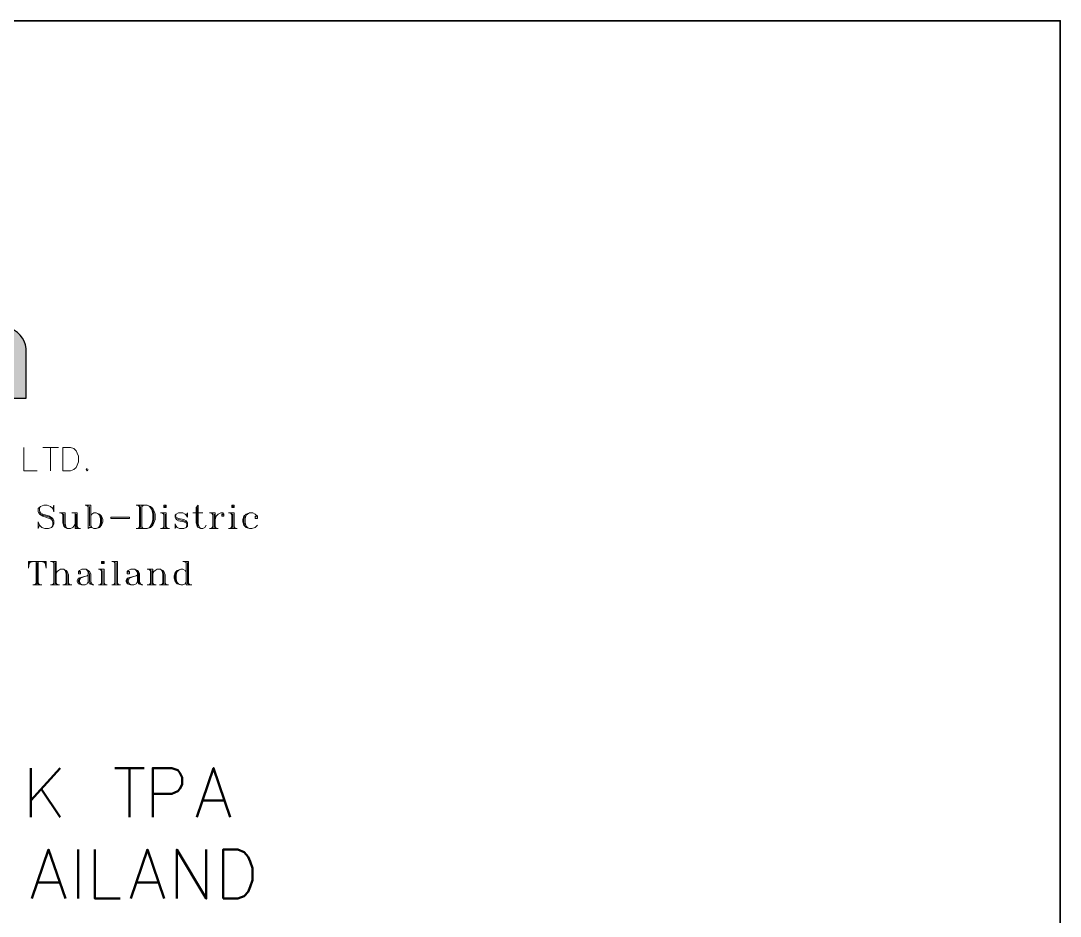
# Model space of a CAD drawing. Header units: millimetres. Extents: x 0 to 1031, y 0 to 726.
# Drawn here: x 600.7 to 1030.8, y 355.7 to 726.2 of the extents above; entities that cross this region are included whole.
import ezdxf

# ---------------------------------------------------------------- set-up
doc = ezdxf.new("R2010")
doc.units = ezdxf.units.MM
doc.header["$LTSCALE"] = 6
doc.layers.add('PDF_Geometry', color=7, linetype='Continuous')

msp = doc.modelspace()

# ---------------------------------------------------------------- hatches: boundary and pattern name
at = {"linetype": 'ByBlock'}
h = msp.add_hatch(color=0, dxfattribs=at)
h.dxf.hatch_style = 1
h.paths.add_polyline_path([(562.3989619903787, 599.4740878630764), (560.3048256290494, 599.3638701598484), (558.3209069709392, 598.9229993469326), (556.4472060159897, 598.151475424329), (554.9041581708589, 597.2697337984955), (553.5815457320987, 596.1675567662023), (552.3691509965593, 594.8449443274549), (551.1567562610198, 592.9712433725599), (550.2750146351791, 590.9873247144369), (549.613708415889, 588.893188353084), (549.1728376029096, 586.6888342885013), (549.1728376029096, 584.4844802239204), (549.1728376029096, 582.2801261593377), (549.5034907126101, 580.1859897979848), (550.0545792287485, 578.0918534366319), (550.9363208545892, 576.1079347785089), (551.818062480419, 574.5648869332999), (552.9202395126886, 573.2422744945507), (554.1326342482389, 572.1400974622611), (555.6756820934297, 571.1481381331978), (557.4391653450984, 570.3766142105942), (559.2026485967799, 569.9357433976784), (561.2967849581091, 569.6050902879924), (563.3909213194893, 569.6050902879924), (565.4850576808094, 569.9357433976784), (567.248540932489, 570.3766142105942), (568.9018064808897, 571.2583558364258), (570.4448543261387, 572.2503151654892), (571.8776844681088, 573.6831453074683), (573.0900792036591, 575.2261931526737), (574.0820385327097, 576.9896764043406), (574.7433447520598, 578.8633773592355), (575.4046509714099, 581.7290376431938), (575.5148686746888, 584.5946979271484), (575.4046509714099, 587.4603582111049), (574.7433447520598, 590.3260184950632), (574.1922562359287, 592.0895017467265), (573.4207323132996, 593.6325495919336), (572.428772984249, 595.0653797339128), (571.2163782487096, 596.3879921726639), (569.7835481067286, 597.4901692049534), (568.2405002615396, 598.2616931275588), (566.3667993066501, 598.9229993469326), (564.3828806485399, 599.3638701598484)])
h.paths.add_polyline_path([(585.4344619652893, 596.6084275791218), (585.4344619652893, 598.9229993469326), (579.5929236941793, 598.9229993469326), (579.5929236941793, 570.0459611009082), (585.5446796685592, 570.0459611009082), (585.5446796685592, 592.640590262874), (587.3081629201788, 593.6325495919336), (589.1818638751301, 594.293855811311), (591.1657825332386, 594.624508920997), (592.1577418622892, 594.624508920997), (593.1497011913489, 594.404073514539), (594.1416605203995, 594.1836381080811), (595.0234021462384, 593.6325495919336), (595.7949260688092, 592.9712433725599), (596.2357968817796, 592.0895017467265), (596.5664499914892, 591.2077601208948), (596.7868853979198, 590.2158007918333), (596.8971031010788, 588.2318821337103), (596.8971031010788, 570.0459611009082), (602.9590767787286, 570.0459611009082), (602.9590767787286, 589.113623759542, 0.6815974837814586)])
h.paths.add_polyline_path([(563.6113567259199, 574.234233823614), (562.3989619903787, 574.234233823614), (561.1865672548884, 574.234233823614), (559.9741725193489, 574.5648869332999), (558.8719954870794, 575.1159754494456), (558.1004715645086, 575.6670639655931), (557.3289476418886, 576.4385878881949), (556.7778591256993, 577.3203295140265), (556.1165529064001, 578.9735950624636), (555.6756820934297, 580.6268606109006), (555.3450289837201, 583.1618677851693), (555.3450289837201, 585.8070926626697), (555.6756820934297, 588.3420998369384), (556.1165529064001, 589.9953653853754), (556.7778591256993, 591.6486309338106), (557.3289476418886, 592.5303725596441), (557.9902538612387, 593.3018964822477), (558.8719954870794, 593.9632027016232), (559.9741725193489, 594.404073514539), (561.0763495516785, 594.7347266242268), (562.2887442872197, 594.8449443274549), (563.5011390226991, 594.7347266242268), (564.7135337581894, 594.404073514539), (565.815710790519, 593.9632027016232), (566.6974524163488, 593.3018964822477), (567.3587586357589, 592.5303725596441), (568.020064855049, 591.6486309338106), (568.6813710744591, 589.9953653853754), (569.1222418874386, 588.3420998369384), (569.3426772938692, 585.8070926626697), (569.3426772938692, 583.1618677851693), (569.1222418874386, 580.6268606109006), (568.6813710744591, 578.9735950624636), (568.020064855049, 577.3203295140265), (567.4689763389197, 576.4385878881949), (566.6974524163488, 575.6670639655931), (565.815710790519, 575.1159754494456), (564.7135337581894, 574.5648869332999)], flags=16)

# ---------------------------------------------------------------- linework, layer by layer
at = {"layer": 'PDF_Geometry', "lineweight": 35}
msp.add_lwpolyline([(0, 0), (1030.824200714129, 0), (1030.824200714129, 726.2244465765434), (0, 726.2244465765434)], close=True, dxfattribs=at)
at = {"layer": 'PDF_Geometry'}
msp.add_lwpolyline([(585.4344619652893, 596.6084275791218), (585.4344619652893, 598.9229993469326), (579.5929236941793, 598.9229993469326), (579.5929236941793, 570.0459611009082), (585.5446796685592, 570.0459611009082), (585.5446796685592, 592.640590262874), (587.3081629201788, 593.6325495919336), (589.1818638751301, 594.293855811311), (591.1657825332386, 594.624508920997), (592.1577418622892, 594.624508920997), (593.1497011913489, 594.404073514539), (594.1416605203995, 594.1836381080811), (595.0234021462384, 593.6325495919336), (595.7949260688092, 592.9712433725599), (596.2357968817796, 592.0895017467265), (596.5664499914892, 591.2077601208948), (596.7868853979198, 590.2158007918333), (596.8971031010788, 588.2318821337103), (596.8971031010788, 570.0459611009082), (602.9590767787286, 570.0459611009082), (602.9590767787286, 589.113623759542, 0.6815974837814851)], format="xyb", close=True, dxfattribs=at)
at = {"layer": 'PDF_Geometry', "lineweight": 18}
for points in [[(601.9671174496198, 549.6556860035234), (601.9671174496198, 539.9565281193627), (607.4780026111384, 539.9565281193627)], [(609.7925743789492, 549.6556860035234), (616.2954188694694, 549.6556860035234)], [(612.9888877725498, 549.6556860035234), (612.9888877725498, 539.9565281193627)], [(628.1989308181801, 540.948487448426), (627.7580600052588, 540.5076166355102), (628.1989308181801, 539.9565281193627), (628.6398016310995, 540.5076166355102)]]:
    msp.add_lwpolyline(points, dxfattribs=at)
msp.add_lwpolyline([(618.058902121149, 539.9565281193627), (618.058902121149, 549.6556860035234), (621.2552155147387, 549.6556860035234), (622.6880456567196, 549.2148151906076), (623.5697872825585, 548.2228558615443), (624.0106580954798, 547.3411142357127), (624.5617466116692, 546.0185017969634), (624.5617466116692, 543.7039300291526), (624.0106580954798, 542.2710998871735), (623.5697872825585, 541.3893582613418), (622.6880456567196, 540.5076166355102), (621.2552155147387, 539.9565281193627)], close=True, dxfattribs=at)
at = {"layer": 'PDF_Geometry', "lineweight": 9}
for points in [[(613.9808471016586, 524.415831964061), (614.4217179145198, 525.7384444028085), (614.4217179145198, 522.9830018220819), (613.9808471016586, 524.415831964061), (612.9888877725498, 525.2975735898926), (611.6662753337896, 525.7384444028085), (610.2334451918196, 525.7384444028085), (608.9108327531194, 525.2975735898926), (607.9188734239997, 524.415831964061), (607.9188734239997, 522.9830018220819), (608.4699619401399, 522.1012601962502), (609.7925743789492, 521.219518570415), (612.5480169596285, 520.2275592413553), (613.4297585854692, 519.7866884284376), (613.9808471016586, 518.9049468026042), (613.9808471016586, 517.472116660625), (613.4297585854692, 516.5903750347934)], [(608.9108327531194, 525.2975735898926), (608.4699619401399, 524.415831964061), (608.4699619401399, 523.5340903382257), (608.9108327531194, 522.542131009166), (609.7925743789492, 522.1012601962502), (612.5480169596285, 521.219518570415), (613.9808471016586, 520.2275592413553), (614.4217179145198, 519.34581761552), (614.4217179145198, 518.0232051767725), (613.9808471016586, 517.0312458477092), (613.4297585854692, 516.5903750347934), (612.1071461467691, 516.1495042218776), (610.67431600479, 516.1495042218776), (609.3517035659788, 516.5903750347934), (608.4699619401399, 517.472116660625), (607.9188734239997, 518.9049468026042), (607.9188734239997, 516.1495042218776), (608.4699619401399, 517.472116660625)], [(627.3171891923394, 525.7384444028085), (629.6317609602102, 525.7384444028085), (629.6317609602102, 516.5903750347934)], [(627.7580600052588, 525.7384444028085), (628.6398016310995, 525.2975735898926)], [(628.1989308181801, 525.7384444028085), (628.6398016310995, 524.8567027769768)], [(628.6398016310995, 525.7384444028085), (628.6398016310995, 516.1495042218776), (629.080672444019, 516.5903750347934), (630.0726317730787, 516.5903750347934)], [(629.080672444019, 525.2975735898926), (629.080672444019, 517.0312458477092)], [(648.4789882123587, 525.7384444028085), (652.9979140447085, 525.7384444028085), (654.4307441867386, 525.2975735898926), (655.3124858125793, 524.415831964061), (655.7533566254388, 523.5340903382257), (656.304445141579, 522.1012601962502), (656.304445141579, 519.7866884284376), (655.7533566254388, 518.4640759896884), (655.3124858125793, 517.472116660625), (654.4307441867386, 516.5903750347934), (652.9979140447085, 516.1495042218776), (648.4789882123587, 516.1495042218776)], [(648.9198590252199, 525.7384444028085), (649.8016006510588, 525.2975735898926)], [(649.3607298381994, 525.7384444028085), (649.8016006510588, 524.8567027769768)], [(649.8016006510588, 525.7384444028085), (649.8016006510588, 516.1495042218776)], [(650.2424714640401, 525.2975735898926), (650.2424714640401, 516.5903750347934)], [(650.7935599801694, 525.7384444028085), (650.7935599801694, 516.1495042218776)], [(651.2344307930289, 525.7384444028085), (650.7935599801694, 524.8567027769768)], [(651.6753016060084, 525.7384444028085), (650.7935599801694, 525.2975735898926)], [(652.9979140447085, 525.7384444028085), (653.98987337377, 525.2975735898926), (654.8716149996089, 523.9749611511452), (655.3124858125793, 522.1012601962502), (655.3124858125793, 519.7866884284376), (654.8716149996089, 518.0232051767725), (653.98987337377, 516.5903750347934), (652.9979140447085, 516.1495042218776)], [(659.94162934815, 525.2975735898926), (660.8233709739889, 525.2975735898926)], [(660.3825001610694, 525.7384444028085), (660.3825001610694, 524.8567027769768)], [(675.1516723937784, 516.1495042218776), (674.710801580859, 516.5903750347934), (674.1597130647297, 518.0232051767725), (674.1597130647297, 525.7384444028085), (673.2779714388889, 524.8567027769768), (673.2779714388889, 518.4640759896884), (673.7188422518084, 517.0312458477092), (674.1597130647297, 516.5903750347934), (675.1516723937784, 516.1495042218776), (676.0334140195591, 516.1495042218776), (676.9151556453999, 516.5903750347934), (677.4662441616001, 517.472116660625)], [(673.7188422518084, 524.8567027769768), (673.7188422518084, 518.0232051767725), (674.1597130647297, 517.0312458477092)], [(688.0471436716089, 525.2975735898926), (688.9288852974387, 525.2975735898926)], [(688.4880144844701, 525.7384444028085), (688.4880144844701, 524.8567027769768)], [(608.4699619401399, 522.9830018220819), (608.9108327531194, 522.1012601962502), (609.7925743789492, 521.6603893833308), (612.5480169596285, 520.7786477574991), (613.4297585854692, 520.2275592413553), (613.9808471016586, 519.34581761552)], [(616.7362896823288, 522.542131009166), (619.0508614501487, 522.542131009166), (619.0508614501487, 518.0232051767725), (619.4917322630699, 516.5903750347934), (619.9326030759894, 516.1495042218776)], [(617.1771604953101, 522.542131009166), (618.058902121149, 522.1012601962502)], [(617.6180313081695, 522.542131009166), (618.058902121149, 521.6603893833308)], [(618.058902121149, 522.542131009166), (618.058902121149, 518.4640759896884), (618.4997729340084, 517.0312458477092), (619.0508614501487, 516.5903750347934), (619.9326030759894, 516.1495042218776), (621.2552155147387, 516.1495042218776), (622.2471748438584, 516.5903750347934), (622.6880456567196, 517.0312458477092), (623.1289164696991, 518.0232051767725)], [(618.4997729340084, 522.1012601962502), (618.4997729340084, 518.0232051767725), (619.0508614501487, 517.0312458477092)], [(621.8063040308789, 522.542131009166), (624.0106580954798, 522.542131009166), (624.0106580954798, 516.1495042218776)], [(623.1289164696991, 522.542131009166), (623.1289164696991, 516.1495042218776), (625.4434882374499, 516.1495042218776)], [(623.5697872825585, 522.1012601962502), (623.5697872825585, 516.5903750347934)], [(629.6317609602102, 521.219518570415), (630.0726317730787, 522.1012601962502), (630.9543733989085, 522.542131009166), (631.8361150247492, 522.542131009166), (633.2689451667284, 522.1012601962502), (634.1506867925691, 521.219518570415), (634.5915576054886, 519.7866884284376), (634.5915576054886, 518.9049468026042), (634.1506867925691, 517.472116660625), (633.2689451667284, 516.5903750347934), (631.8361150247492, 516.1495042218776), (630.9543733989085, 516.1495042218776), (630.0726317730787, 516.5903750347934), (629.6317609602102, 517.472116660625)], [(631.8361150247492, 522.542131009166), (632.8280743538089, 522.1012601962502), (633.2689451667284, 521.6603893833308), (633.7098159796496, 520.2275592413553), (633.7098159796496, 518.4640759896884), (633.2689451667284, 517.0312458477092), (632.8280743538089, 516.5903750347934), (631.8361150247492, 516.1495042218776)], [(633.7098159796496, 521.219518570415), (634.1506867925691, 520.2275592413553), (634.1506867925691, 518.4640759896884), (633.7098159796496, 517.472116660625)], [(654.8716149996089, 524.415831964061), (655.3124858125793, 523.5340903382257), (655.7533566254388, 522.1012601962502), (655.7533566254388, 519.7866884284376), (655.3124858125793, 518.4640759896884), (654.8716149996089, 517.472116660625)], [(658.5087992061799, 522.542131009166), (660.8233709739889, 522.542131009166), (660.8233709739889, 516.1495042218776)], [(659.0598877223692, 522.542131009166), (659.94162934815, 522.1012601962502)], [(659.5007585352287, 522.542131009166), (659.94162934815, 521.6603893833308)], [(659.94162934815, 522.542131009166), (659.94162934815, 516.1495042218776)], [(660.3825001610694, 522.1012601962502), (660.3825001610694, 516.5903750347934)], [(669.0896987161886, 521.6603893833308), (669.6407872323198, 522.542131009166), (669.6407872323198, 520.7786477574991), (669.0896987161886, 521.6603893833308), (668.6488279032692, 522.1012601962502), (667.7670862774285, 522.542131009166), (665.8933853225299, 522.542131009166), (665.0116436966891, 522.1012601962502), (664.5707728837788, 521.6603893833308), (664.5707728837788, 520.7786477574991), (665.0116436966891, 519.7866884284376), (665.8933853225299, 519.34581761552), (668.2079570903497, 518.9049468026042), (669.0896987161886, 518.4640759896884), (669.6407872323198, 517.0312458477092)], [(665.0116436966891, 522.1012601962502), (664.5707728837788, 520.7786477574991)], [(664.5707728837788, 521.6603893833308), (665.0116436966891, 520.7786477574991), (665.8933853225299, 520.2275592413553), (668.2079570903497, 519.7866884284376), (669.0896987161886, 519.34581761552), (669.6407872323198, 518.4640759896884), (669.6407872323198, 517.0312458477092), (669.0896987161886, 516.5903750347934), (668.2079570903497, 516.1495042218776), (666.3342561354493, 516.1495042218776), (665.4525145096086, 516.5903750347934), (665.0116436966891, 517.0312458477092), (664.5707728837788, 518.0232051767725), (664.5707728837788, 516.1495042218776), (665.0116436966891, 517.0312458477092)], [(671.8451412969189, 522.542131009166), (676.0334140195591, 522.542131009166)], [(678.7888566003585, 522.542131009166), (681.1034283681693, 522.542131009166), (681.1034283681693, 516.1495042218776)], [(679.2297274132688, 522.542131009166), (680.2216867423285, 522.1012601962502)], [(679.6705982261901, 522.542131009166), (680.2216867423285, 521.6603893833308)], [(680.2216867423285, 522.542131009166), (680.2216867423285, 516.1495042218776)], [(680.6625575552498, 522.1012601962502), (680.6625575552498, 516.5903750347934)], [(684.2997417617589, 521.6603893833308), (684.2997417617589, 522.1012601962502), (683.8588709488995, 522.1012601962502), (683.8588709488995, 521.219518570415), (684.7406125747384, 521.219518570415), (684.7406125747384, 522.1012601962502), (684.2997417617589, 522.542131009166), (683.41800013592, 522.542131009166), (682.4260408069294, 522.1012601962502), (681.5442991810887, 521.219518570415), (681.1034283681693, 519.7866884284376)], [(686.6143135296297, 522.542131009166), (688.9288852974387, 522.542131009166), (688.9288852974387, 516.1495042218776)], [(687.0551843425492, 522.542131009166), (688.0471436716089, 522.1012601962502)], [(687.4960551554686, 522.542131009166), (688.0471436716089, 521.6603893833308)], [(688.0471436716089, 522.542131009166), (688.0471436716089, 516.1495042218776)], [(688.4880144844701, 522.1012601962502), (688.4880144844701, 516.5903750347934)], [(698.0769546654792, 520.7786477574991), (698.0769546654792, 521.219518570415), (697.6360838524997, 521.219518570415), (697.6360838524997, 520.2275592413553), (698.6280431816085, 520.2275592413553), (698.6280431816085, 521.219518570415), (697.6360838524997, 522.1012601962502), (696.754342226659, 522.542131009166), (695.321512084689, 522.542131009166), (693.9988996459888, 522.1012601962502), (693.00694031688, 521.219518570415), (692.5660695039587, 519.7866884284376), (692.5660695039587, 518.9049468026042), (693.00694031688, 517.472116660625), (693.9988996459888, 516.5903750347934), (695.321512084689, 516.1495042218776), (696.3134714137996, 516.1495042218776), (697.6360838524997, 516.5903750347934), (698.6280431816085, 517.472116660625)], [(693.5580288330693, 521.219518570415), (693.00694031688, 520.2275592413553), (693.00694031688, 518.4640759896884), (693.5580288330693, 517.472116660625)], [(695.321512084689, 522.542131009166), (694.43977045885, 522.1012601962502), (693.9988996459888, 521.6603893833308), (693.5580288330693, 520.2275592413553), (693.5580288330693, 518.4640759896884), (693.9988996459888, 517.0312458477092), (694.43977045885, 516.5903750347934), (695.321512084689, 516.1495042218776)], [(624.0106580954798, 517.0312458477092), (624.5617466116692, 516.1495042218776)], [(624.0106580954798, 516.5903750347934), (625.0026174245286, 516.1495042218776)], [(649.8016006510588, 516.5903750347934), (648.9198590252199, 516.1495042218776)], [(649.8016006510588, 517.0312458477092), (649.3607298381994, 516.1495042218776)], [(650.7935599801694, 517.0312458477092), (651.2344307930289, 516.1495042218776)], [(650.7935599801694, 516.5903750347934), (651.6753016060084, 516.1495042218776)], [(659.94162934815, 516.5903750347934), (659.0598877223692, 516.1495042218776)], [(659.94162934815, 517.0312458477092), (659.5007585352287, 516.1495042218776)], [(660.8233709739889, 517.0312458477092), (661.2642417869101, 516.1495042218776)], [(660.8233709739889, 516.5903750347934), (661.8153303030995, 516.1495042218776)], [(665.0116436966891, 520.2275592413553), (665.8933853225299, 519.7866884284376), (668.2079570903497, 519.34581761552), (669.0896987161886, 518.9049468026042)], [(669.6407872323198, 518.4640759896884), (669.0896987161886, 516.5903750347934)], [(680.2216867423285, 516.5903750347934), (679.2297274132688, 516.1495042218776)], [(680.2216867423285, 517.0312458477092), (679.6705982261901, 516.1495042218776)], [(681.1034283681693, 517.0312458477092), (681.5442991810887, 516.1495042218776)], [(681.1034283681693, 516.5903750347934), (681.98516999395, 516.1495042218776)], [(688.0471436716089, 516.5903750347934), (687.0551843425492, 516.1495042218776)], [(688.0471436716089, 517.0312458477092), (687.4960551554686, 516.1495042218776)], [(688.9288852974387, 517.0312458477092), (689.369756110309, 516.1495042218776)], [(688.9288852974387, 516.5903750347934), (689.8106269232794, 516.1495042218776)], [(658.5087992061799, 516.1495042218776), (662.2562011159589, 516.1495042218776)], [(678.7888566003585, 516.1495042218776), (682.4260408069294, 516.1495042218776)], [(686.6143135296297, 516.1495042218776), (690.2514977361388, 516.1495042218776)], [(610.67431600479, 502.482509021469), (611.2254045209302, 499.7270664407424), (611.2254045209302, 502.482509021469), (603.8408184045693, 502.482509021469), (603.8408184045693, 499.7270664407424), (604.2816892174287, 502.482509021469)], [(604.72256003041, 502.482509021469), (603.8408184045693, 501.0496788794899)], [(605.1634308432695, 502.482509021469), (603.8408184045693, 501.6007673956374)], [(606.1553901723801, 502.482509021469), (603.8408184045693, 502.0416382085532)], [(607.037131798159, 502.482509021469), (607.037131798159, 492.7833511373065)], [(607.4780026111384, 502.0416382085532), (607.4780026111384, 493.2242219502259)], [(607.9188734239997, 502.482509021469), (607.9188734239997, 492.7833511373065)], [(608.9108327531194, 502.482509021469), (611.2254045209302, 502.0416382085532)], [(609.7925743789492, 502.482509021469), (611.2254045209302, 501.6007673956374)], [(610.2334451918196, 502.482509021469), (611.2254045209302, 501.0496788794899)], [(612.9888877725498, 502.482509021469), (615.3034595403587, 502.482509021469), (615.3034595403587, 492.7833511373065)], [(613.4297585854692, 502.482509021469), (614.4217179145198, 502.0416382085532)], [(613.9808471016586, 502.482509021469), (614.4217179145198, 501.6007673956374)], [(614.4217179145198, 502.482509021469), (614.4217179145198, 492.7833511373065)], [(614.8625887274993, 502.0416382085532), (614.8625887274993, 493.2242219502259)], [(615.3034595403587, 497.4124946729316), (615.74433035334, 498.2942362987633), (616.2954188694694, 498.7351071116791), (617.1771604953101, 499.2861956278266), (618.4997729340084, 499.2861956278266), (619.4917322630699, 498.7351071116791), (619.9326030759894, 498.2942362987633), (620.3734738889088, 496.9716238600122), (620.3734738889088, 492.7833511373065)], [(618.4997729340084, 499.2861956278266), (619.0508614501487, 498.7351071116791), (619.4917322630699, 497.4124946729316), (619.4917322630699, 492.7833511373065)], [(625.0026174245286, 497.8533654858475), (625.0026174245286, 498.2942362987633), (625.4434882374499, 498.2942362987633), (625.4434882374499, 497.4124946729316), (624.5617466116692, 497.4124946729316), (624.5617466116692, 498.2942362987633), (625.0026174245286, 498.7351071116791), (625.8843590503693, 499.2861956278266), (627.7580600052588, 499.2861956278266), (628.6398016310995, 498.7351071116791), (629.080672444019, 498.2942362987633), (629.6317609602102, 497.4124946729316), (629.6317609602102, 494.2161812792856), (630.0726317730787, 493.2242219502259), (630.513502585989, 492.7833511373065)], [(627.7580600052588, 499.2861956278266), (628.1989308181801, 498.7351071116791), (628.6398016310995, 497.8533654858475), (628.6398016310995, 494.2161812792856), (629.080672444019, 493.2242219502259), (630.513502585989, 492.7833511373065), (630.9543733989085, 492.7833511373065)], [(632.8280743538089, 499.2861956278266), (635.1426461216197, 499.2861956278266), (635.1426461216197, 492.7833511373065)], [(633.2689451667284, 499.2861956278266), (634.1506867925691, 498.7351071116791)], [(633.7098159796496, 499.2861956278266), (634.1506867925691, 498.2942362987633)], [(634.1506867925691, 502.0416382085532), (635.1426461216197, 502.0416382085532)], [(634.1506867925691, 499.2861956278266), (634.1506867925691, 492.7833511373065)], [(634.5915576054886, 502.482509021469), (634.5915576054886, 501.6007673956374)], [(638.3389595152694, 502.482509021469), (640.6535312830802, 502.482509021469), (640.6535312830802, 492.7833511373065)], [(638.7798303281888, 502.482509021469), (639.6615719540296, 502.0416382085532)], [(639.2207011411101, 502.482509021469), (639.6615719540296, 501.6007673956374)], [(639.6615719540296, 502.482509021469), (639.6615719540296, 492.7833511373065)], [(640.2126604701589, 502.0416382085532), (640.2126604701589, 493.2242219502259)], [(645.17245711549, 497.8533654858475), (645.17245711549, 498.2942362987633), (645.7235456316284, 498.2942362987633), (645.7235456316284, 497.4124946729316), (644.7315863025196, 497.4124946729316), (644.7315863025196, 498.2942362987633), (645.17245711549, 498.7351071116791), (646.1644164445497, 499.2861956278266), (647.9278996962294, 499.2861956278266), (648.9198590252199, 498.7351071116791), (649.3607298381994, 498.2942362987633), (649.8016006510588, 497.4124946729316), (649.8016006510588, 494.2161812792856), (650.2424714640401, 493.2242219502259), (650.7935599801694, 492.7833511373065)], [(647.9278996962294, 499.2861956278266), (648.4789882123587, 498.7351071116791), (648.9198590252199, 497.8533654858475), (648.9198590252199, 494.2161812792856), (649.3607298381994, 493.2242219502259), (650.7935599801694, 492.7833511373065), (651.2344307930289, 492.7833511373065)], [(652.9979140447085, 499.2861956278266), (655.3124858125793, 499.2861956278266), (655.3124858125793, 492.7833511373065)], [(653.5490025609088, 499.2861956278266), (654.4307441867386, 498.7351071116791)], [(653.98987337377, 499.2861956278266), (654.4307441867386, 498.2942362987633)], [(654.4307441867386, 499.2861956278266), (654.4307441867386, 492.7833511373065)], [(655.3124858125793, 497.4124946729316), (655.7533566254388, 498.2942362987633), (656.304445141579, 498.7351071116791), (657.1861867674197, 499.2861956278266), (658.5087992061799, 499.2861956278266), (659.5007585352287, 498.7351071116791), (659.94162934815, 498.2942362987633), (660.3825001610694, 496.9716238600122), (660.3825001610694, 492.7833511373065)], [(658.5087992061799, 499.2861956278266), (659.0598877223692, 498.7351071116791), (659.5007585352287, 497.4124946729316), (659.5007585352287, 492.7833511373065)], [(669.0896987161886, 497.8533654858475), (668.6488279032692, 498.7351071116791), (667.7670862774285, 499.2861956278266), (666.8853446515895, 499.2861956278266), (665.4525145096086, 498.7351071116791), (664.5707728837788, 497.8533654858475), (664.1299020709084, 496.5307530470964), (664.1299020709084, 495.5387937180367), (664.5707728837788, 494.2161812792856), (665.4525145096086, 493.2242219502259), (666.8853446515895, 492.7833511373065), (667.7670862774285, 492.7833511373065), (668.6488279032692, 493.2242219502259), (669.0896987161886, 494.2161812792856)], [(666.8853446515895, 499.2861956278266), (665.8933853225299, 498.7351071116791), (665.4525145096086, 498.2942362987633), (665.0116436966891, 496.9716238600122), (665.0116436966891, 495.097922905119), (665.4525145096086, 493.7753104663698), (665.8933853225299, 493.2242219502259), (666.8853446515895, 492.7833511373065)], [(667.7670862774285, 502.482509021469), (670.0816580452993, 502.482509021469), (670.0816580452993, 492.7833511373065)], [(668.2079570903497, 502.482509021469), (669.0896987161886, 502.0416382085532)], [(668.6488279032692, 502.482509021469), (669.0896987161886, 501.6007673956374)], [(669.0896987161886, 502.482509021469), (669.0896987161886, 492.7833511373065), (671.4042704839994, 492.7833511373065)], [(669.6407872323198, 502.0416382085532), (669.6407872323198, 493.2242219502259)], [(619.4917322630699, 498.2942362987633), (619.9326030759894, 496.9716238600122), (619.9326030759894, 493.2242219502259)], [(628.6398016310995, 496.9716238600122), (628.1989308181801, 496.5307530470964), (625.8843590503693, 495.9796645309525), (624.5617466116692, 495.5387937180367), (624.0106580954798, 494.6570520922032), (624.0106580954798, 494.2161812792856), (624.5617466116692, 493.2242219502259), (625.8843590503693, 492.7833511373065), (627.3171891923394, 492.7833511373065), (628.1989308181801, 493.2242219502259), (628.6398016310995, 494.2161812792856)], [(625.0026174245286, 495.5387937180367), (624.5617466116692, 494.6570520922032), (624.5617466116692, 494.2161812792856), (625.0026174245286, 493.2242219502259)], [(628.1989308181801, 496.5307530470964), (626.3252298632888, 495.9796645309525), (625.4434882374499, 495.5387937180367), (625.0026174245286, 494.6570520922032), (625.0026174245286, 494.2161812792856), (625.4434882374499, 493.2242219502259), (625.8843590503693, 492.7833511373065)], [(628.6398016310995, 498.2942362987633), (629.080672444019, 497.4124946729316), (629.080672444019, 494.2161812792856), (629.6317609602102, 493.2242219502259)], [(634.5915576054886, 498.7351071116791), (634.5915576054886, 493.2242219502259)], [(648.9198590252199, 496.9716238600122), (648.4789882123587, 496.5307530470964), (646.1644164445497, 495.9796645309525), (644.7315863025196, 495.5387937180367), (644.2907154896493, 494.6570520922032), (644.2907154896493, 494.2161812792856), (644.7315863025196, 493.2242219502259), (646.1644164445497, 492.7833511373065), (647.4870288832499, 492.7833511373065), (648.4789882123587, 493.2242219502259), (648.9198590252199, 494.2161812792856)], [(645.17245711549, 495.5387937180367), (644.7315863025196, 494.6570520922032), (644.7315863025196, 494.2161812792856), (645.17245711549, 493.2242219502259)], [(648.4789882123587, 496.5307530470964), (646.6052872574692, 495.9796645309525), (645.7235456316284, 495.5387937180367), (645.17245711549, 494.6570520922032), (645.17245711549, 494.2161812792856), (645.7235456316284, 493.2242219502259), (646.1644164445497, 492.7833511373065)], [(648.9198590252199, 498.2942362987633), (649.3607298381994, 497.4124946729316), (649.3607298381994, 494.2161812792856), (649.8016006510588, 493.2242219502259)], [(654.8716149996089, 498.7351071116791), (654.8716149996089, 493.2242219502259)], [(659.5007585352287, 498.2942362987633), (659.94162934815, 496.9716238600122), (659.94162934815, 493.2242219502259)], [(665.0116436966891, 497.8533654858475), (664.5707728837788, 496.9716238600122), (664.5707728837788, 495.097922905119), (665.0116436966891, 494.2161812792856)], [(605.7145193594588, 492.7833511373065), (609.3517035659788, 492.7833511373065)], [(607.037131798159, 493.2242219502259), (606.1553901723801, 492.7833511373065)], [(607.037131798159, 493.7753104663698), (606.5962609852995, 492.7833511373065)], [(607.9188734239997, 493.7753104663698), (608.4699619401399, 492.7833511373065)], [(607.9188734239997, 493.2242219502259), (608.9108327531194, 492.7833511373065)], [(612.9888877725498, 492.7833511373065), (616.7362896823288, 492.7833511373065)], [(614.4217179145198, 493.2242219502259), (613.4297585854692, 492.7833511373065)], [(614.4217179145198, 493.7753104663698), (613.9808471016586, 492.7833511373065)], [(615.3034595403587, 493.7753104663698), (615.74433035334, 492.7833511373065)], [(615.3034595403587, 493.2242219502259), (616.2954188694694, 492.7833511373065)], [(618.058902121149, 492.7833511373065), (621.8063040308789, 492.7833511373065)], [(619.4917322630699, 493.2242219502259), (618.4997729340084, 492.7833511373065)], [(619.4917322630699, 493.7753104663698), (619.0508614501487, 492.7833511373065)], [(620.3734738889088, 493.7753104663698), (620.8143447018192, 492.7833511373065)], [(620.3734738889088, 493.2242219502259), (621.2552155147387, 492.7833511373065)], [(632.8280743538089, 492.7833511373065), (636.4652585603199, 492.7833511373065)], [(634.1506867925691, 493.2242219502259), (633.2689451667284, 492.7833511373065)], [(634.1506867925691, 493.7753104663698), (633.7098159796496, 492.7833511373065)], [(635.1426461216197, 493.7753104663698), (635.5835169345391, 492.7833511373065)], [(635.1426461216197, 493.2242219502259), (636.0243877474586, 492.7833511373065)], [(638.3389595152694, 492.7833511373065), (641.9761437218385, 492.7833511373065)], [(639.6615719540296, 493.2242219502259), (638.7798303281888, 492.7833511373065)], [(639.6615719540296, 493.7753104663698), (639.2207011411101, 492.7833511373065)], [(640.6535312830802, 493.7753104663698), (641.0944020959996, 492.7833511373065)], [(640.6535312830802, 493.2242219502259), (641.535272908859, 492.7833511373065)], [(652.9979140447085, 492.7833511373065), (656.7453159545585, 492.7833511373065)], [(654.4307441867386, 493.2242219502259), (653.5490025609088, 492.7833511373065)], [(654.4307441867386, 493.7753104663698), (653.98987337377, 492.7833511373065)], [(655.3124858125793, 493.7753104663698), (655.7533566254388, 492.7833511373065)], [(655.3124858125793, 493.2242219502259), (656.304445141579, 492.7833511373065)], [(658.0679283932586, 492.7833511373065), (661.8153303030995, 492.7833511373065)], [(659.5007585352287, 493.2242219502259), (658.5087992061799, 492.7833511373065)], [(659.5007585352287, 493.7753104663698), (659.0598877223692, 492.7833511373065)], [(660.3825001610694, 493.7753104663698), (660.8233709739889, 492.7833511373065)], [(660.3825001610694, 493.2242219502259), (661.2642417869101, 492.7833511373065)], [(670.0816580452993, 493.7753104663698), (670.5225288581587, 492.7833511373065)], [(670.0816580452993, 493.2242219502259), (670.96339967108, 492.7833511373065)]]:
    msp.add_lwpolyline(points, dxfattribs=at)
for points in [[(659.94162934815, 525.7384444028085), (659.94162934815, 524.8567027769768), (660.8233709739889, 524.8567027769768), (660.8233709739889, 525.7384444028085)], [(688.0471436716089, 525.7384444028085), (688.0471436716089, 524.8567027769768), (688.9288852974387, 524.8567027769768), (688.9288852974387, 525.7384444028085)], [(645.7235456316284, 520.2275592413553), (637.8980887023499, 520.2275592413553), (637.8980887023499, 520.7786477574991), (645.7235456316284, 520.7786477574991)], [(634.1506867925691, 502.482509021469), (634.1506867925691, 501.6007673956374), (635.1426461216197, 501.6007673956374), (635.1426461216197, 502.482509021469)]]:
    msp.add_lwpolyline(points, close=True, dxfattribs=at)
at = {"layer": 'PDF_Geometry', "lineweight": 50}
for points in [[(604.832777733629, 396.6735139215325), (604.832777733629, 416.9535713156874)], [(616.9567250888194, 416.9535713156874), (604.832777733629, 403.5070115217368)], [(639.6615719540296, 416.9535713156874), (651.7855193092291, 416.9535713156874)], [(645.7235456316284, 416.9535713156874), (645.7235456316284, 396.6735139215325)], [(655.3124858125793, 396.6735139215325), (655.3124858125793, 416.9535713156874), (663.1379427417996, 416.9535713156874), (665.6729499160392, 416.071829689854), (666.55469154194, 415.0798703607925), (667.4364331677189, 413.0959517026695), (667.4364331677189, 410.2302914187112), (666.55469154194, 408.3565904638181), (665.6729499160392, 407.3646311347547), (663.1379427417996, 406.3726718056932), (655.3124858125793, 406.3726718056932)], [(673.4984068453196, 396.6735139215325), (680.4421221487592, 416.9535713156874), (687.3858374521988, 396.6735139215325)], [(609.13126815955, 408.3565904638181), (616.9567250888194, 396.6735139215325)], [(676.1436317228399, 403.5070115217368), (684.8508302779501, 403.5070115217368)], [(605.2736485465393, 362.9468967334287), (612.2173638499789, 383.2269541275837), (619.1610791534185, 362.9468967334287)], [(624.4515289083993, 362.9468967334287), (624.4515289083993, 383.2269541275837)], [(631.3952442118298, 383.2269541275837), (631.3952442118298, 362.9468967334287), (641.7557083154097, 362.9468967334287)], [(646.1644164445497, 362.9468967334287), (653.1081317479893, 383.2269541275837), (660.0518470514198, 362.9468967334287)], [(665.2320791031798, 362.9468967334287), (665.2320791031798, 383.2269541275837), (677.4662441616001, 362.9468967334287), (677.4662441616001, 383.2269541275837)], [(607.9188734239997, 369.6701766304031), (616.626071979179, 369.6701766304031)], [(648.6994236187893, 369.6701766304031), (657.4066221738485, 369.6701766304031)]]:
    msp.add_lwpolyline(points, dxfattribs=at)
msp.add_lwpolyline([(684.4099594650288, 362.9468967334287), (684.4099594650288, 383.2269541275837), (690.4719331425786, 383.2269541275837), (693.1171580201499, 382.2349947985203), (694.7704235685487, 380.2510761403973), (695.6521651943895, 378.3773751855024), (696.5339068202284, 375.5117149015459), (696.5339068202284, 370.6621359594665), (695.6521651943895, 367.7964756755082), (694.7704235685487, 365.8125570173852), (693.1171580201499, 363.9388560624902), (690.4719331425786, 362.9468967334287)], close=True, dxfattribs=at)

doc.saveas('drawing.dxf')
